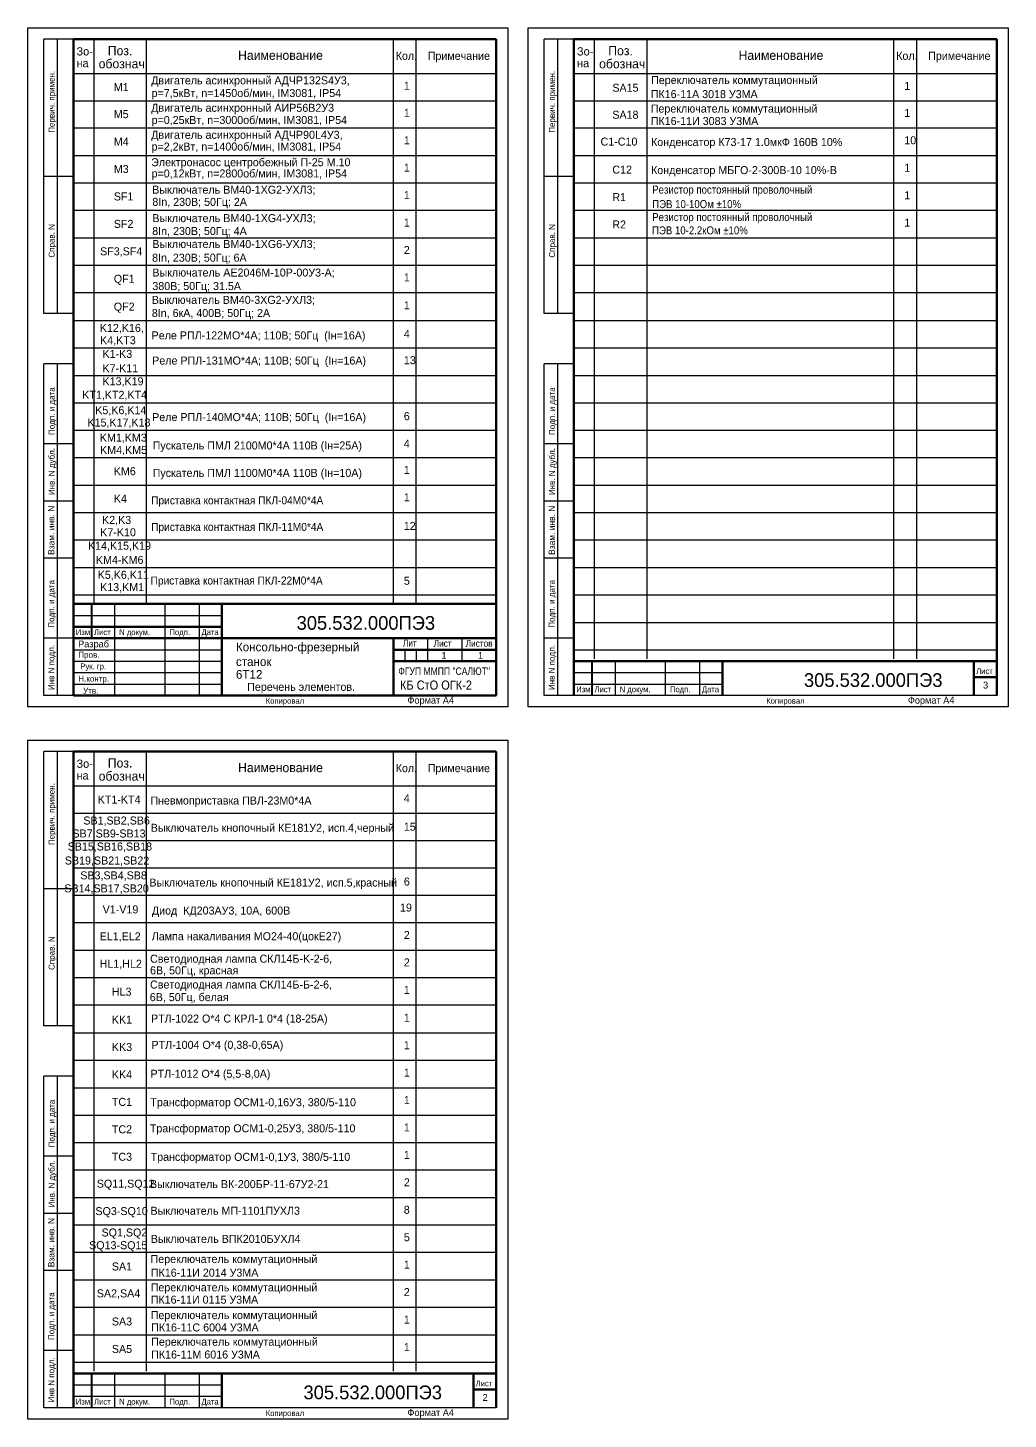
# Model space of a CAD drawing. Extents: x -8251 to 1289, y -86 to 2066.
# Drawn here: x 860 to 1289, y -15 to 594 of the extents above; entities that cross this region are included whole.
import ezdxf

# ---------------------------------------------------------------- set-up
doc = ezdxf.new("R2010")
doc.units = 0
doc.layers.get('0').update_dxf_attribs({"linetype": 'CONTINUOUS', "lineweight": 40})
doc.layers.add('РАМКА', color=7, linetype='CONTINUOUS')
doc.layers.add('Слой1', color=3, linetype='CONTINUOUS', lineweight=25)
doc.layers.add('Слой3', color=6, linetype='CONTINUOUS', lineweight=60)
doc.styles.get("Standard").update_dxf_attribs({"font": 'cad2win.shx', "height": 3.5})

msp = doc.modelspace()

# ---------------------------------------------------------------- linework, layer by layer
for p, q in [((887.97, 326.99), (887.97, 341.99)), ((898.16, 341.99), (898.16, 341.99)), ((898.16, 341.99), (898.16, 341.99)), ((1106.97, 301.99), (1106.97, 316.99)), ((1117.16, 316.99), (1117.16, 316.99)), ((1117.16, 316.99), (1117.16, 316.99)), ((887.97, -9.58), (887.97, 5.42)), ((898.16, 5.42), (898.16, 5.42)), ((898.16, 5.42), (898.16, 5.42))]:
    msp.add_line(p, q)
at = {"layer": 'РАМКА'}
for p, q in [((897.97, 341.99), (897.97, 301.99)), ((919.97, 342.05), (919.97, 301.99)), ((934.97, 342.04), (934.97, 301.99)), ((1034.97, 326.99), (1034.97, 316.99)), ((1049.97, 326.99), (1049.97, 316.99)), ((1116.97, 317), (1116.97, 301.99)), ((1138.97, 317), (1138.97, 301.99)), ((1153.97, 317), (1153.97, 301.99)), ((1098.97, 306.99), (1163.97, 306.99)), ((1283.97, 301.99), (1098.97, 301.99)), ((897.97, 5.43), (897.97, -9.58)), ((919.97, 5.43), (919.97, -9.58)), ((934.97, 5.43), (934.97, -9.58)), ((879.97, -4.58), (944.97, -4.58)), ((1064.97, -9.58), (879.97, -9.58))]:
    msp.add_line(p, q, dxfattribs=at)
at = {"layer": 'Слой1'}
for p, q in [((860, 297), (860, 594)), ((860, 594), (1070, 594)), ((1070, 594), (1070, 297)), ((1079, 594), (1289, 594)), ((1079, 297), (1079, 594)), ((1289, 594), (1289, 297)), ((867, 469), (867, 589)), ((880, 589), (867, 589)), ((873, 469), (873, 589)), ((889, 342), (889, 589)), ((912, 342), (912, 589)), ((1020, 342), (1020, 589)), ((1030, 342), (1030, 589)), ((1086, 469), (1086, 589)), ((1099, 589), (1086, 589)), ((1092, 469), (1092, 589)), ((1108, 318), (1108, 589)), ((1131, 318), (1131, 589)), ((1239, 318), (1239, 589)), ((1249, 318), (1249, 589)), ((880, 574), (1064.95, 574)), ((1099, 574), (1283.95, 574)), ((880, 562), (1064.95, 562)), ((1099, 562), (1283.95, 562)), ((880.01, 550.19), (1065.01, 550.19)), ((1099.01, 550.19), (1284.01, 550.19)), ((880.01, 538.19), (1065.01, 538.19)), ((1099.01, 538.19), (1284.01, 538.19)), ((880, 529), (867, 529)), ((880.01, 526.19), (1065.01, 526.19)), ((1099, 529), (1086, 529)), ((1099.01, 526.19), (1284.01, 526.19)), ((880.01, 514.19), (1065.01, 514.19)), ((1099.01, 514.19), (1284.01, 514.19)), ((880.01, 502.19), (1065.01, 502.19)), ((1099.01, 502.19), (1284.01, 502.19)), ((880.01, 490.19), (1065.01, 490.19)), ((1099.01, 490.19), (1284.01, 490.19)), ((880.01, 478.19), (1065.01, 478.19)), ((1099.01, 478.19), (1284.01, 478.19)), ((880, 469), (867, 469)), ((1099, 469), (1086, 469)), ((879.97, 465.99), (1064.97, 465.99)), ((1098.97, 465.99), (1283.97, 465.99)), ((879.97, 453.99), (1064.97, 453.99)), ((1098.97, 453.99), (1283.97, 453.99)), ((867, 302), (867, 447)), ((880, 447), (867, 447)), ((873, 302), (873, 447)), ((1086, 302), (1086, 447)), ((1099, 447), (1086, 447)), ((1092, 302), (1092, 447)), ((879.97, 441.99), (1064.97, 441.99)), ((1098.97, 441.99), (1283.97, 441.99)), ((879.97, 429.99), (1064.97, 429.99)), ((1098.97, 429.99), (1283.97, 429.99)), ((879.97, 417.99), (1064.97, 417.99)), ((1098.97, 417.99), (1283.97, 417.99)), ((880, 412), (867, 412)), ((1099, 412), (1086, 412)), ((879.97, 405.99), (1064.97, 405.99)), ((1098.97, 405.99), (1283.97, 405.99)), ((879.97, 393.99), (1064.97, 393.99)), ((1098.97, 393.99), (1283.97, 393.99)), ((880, 387), (867, 387)), ((1099, 387), (1086, 387)), ((879.97, 381.99), (1064.97, 381.99)), ((1098.97, 381.99), (1283.97, 381.99)), ((879.97, 369.99), (1064.97, 369.99)), ((1098.97, 369.99), (1283.97, 369.99)), ((880, 362), (867, 362)), ((1099, 362), (1086, 362)), ((879.97, 357.99), (1064.97, 357.99)), ((1098.97, 357.99), (1283.97, 357.99)), ((879.97, 345.99), (1064.97, 345.99)), ((1098.97, 345.99), (1283.97, 345.99)), ((879.97, 336.99), (944.97, 336.99)), ((1098.97, 333.95), (1283.97, 333.95)), ((880, 327), (867, 327)), ((1099, 327), (1086, 327)), ((879.97, 321.99), (944.97, 321.99)), ((879.97, 316.99), (944.97, 316.99)), ((1024.97, 321.99), (1024.97, 316.99)), ((1029.97, 321.99), (1029.97, 316.99)), ((1098.97, 321.91), (1283.97, 321.91)), ((879.97, 311.99), (944.97, 311.99)), ((1098.97, 311.99), (1163.97, 311.99)), ((879.97, 306.99), (944.97, 306.99)), ((880, 302), (867, 302)), ((1099, 302), (1086, 302)), ((1070, 297), (860, 297)), ((1289, 297), (1079, 297)), ((860, 282.43), (1070, 282.43)), ((860, -14.57), (860, 282.43)), ((1070, 282.43), (1070, -14.57)), ((867, 157.43), (867, 277.43)), ((880, 277.43), (867, 277.43)), ((873, 157.43), (873, 277.43)), ((889, 6.43), (889, 277.43)), ((912, 6.43), (912, 277.43)), ((1020, 6.43), (1020, 277.43)), ((1030, 6.43), (1030, 277.43)), ((880, 262.43), (1064.95, 262.43)), ((880, 250.43), (1064.95, 250.43)), ((880.01, 238.61), (1065.01, 238.61)), ((880.01, 226.61), (1065.01, 226.61)), ((880, 217.43), (867, 217.43)), ((880.01, 214.61), (1065.01, 214.61)), ((880.01, 202.61), (1065.01, 202.61)), ((880.01, 190.61), (1065.01, 190.61)), ((880.01, 178.61), (1065.01, 178.61)), ((880.01, 166.61), (1065.01, 166.61)), ((880, 157.43), (867, 157.43)), ((879.97, 154.42), (1064.97, 154.42)), ((879.97, 142.42), (1064.97, 142.42)), ((867, -9.57), (867, 135.43)), ((880, 135.43), (867, 135.43)), ((873, -9.57), (873, 135.43)), ((879.97, 130.42), (1064.97, 130.42)), ((879.97, 118.42), (1064.97, 118.42)), ((879.97, 106.42), (1064.97, 106.42)), ((880, 100.43), (867, 100.43)), ((879.97, 94.42), (1064.97, 94.42)), ((879.97, 82.42), (1064.97, 82.42)), ((880, 75.43), (867, 75.43)), ((879.97, 70.42), (1064.97, 70.42)), ((879.97, 58.42), (1064.97, 58.42)), ((880, 50.43), (867, 50.43)), ((879.97, 46.42), (1064.97, 46.42)), ((879.97, 34.42), (1064.97, 34.42)), ((879.97, 22.38), (1064.97, 22.38)), ((880, 15.43), (867, 15.43)), ((879.97, 10.34), (1064.97, 10.34)), ((879.97, 0.42), (944.97, 0.42)), ((880, -9.57), (867, -9.57)), ((1070, -14.57), (860, -14.57))]:
    msp.add_line(p, q, dxfattribs=at)
at = {"layer": 'Слой3'}
for p, q in [((880, 589), (880, 302)), ((880, 588.98), (1065, 588.98)), ((1064.97, 588.99), (1064.97, 301.99)), ((1065, 589), (1065, 302)), ((1099, 589), (1099, 302)), ((1099, 588.98), (1284, 588.98)), ((1283.97, 588.99), (1283.97, 301.99)), ((880, 341.99), (1065, 341.99)), ((944.97, 341.99), (944.97, 301.99)), ((879.97, 331.99), (944.97, 331.99)), ((879.97, 326.99), (944.97, 326.99)), ((944.97, 326.99), (1064.97, 326.99)), ((1019.97, 326.99), (1019.97, 301.99)), ((1019.97, 321.99), (1064.97, 321.99)), ((1019.97, 316.99), (1064.97, 316.99)), ((1099, 316.99), (1283.97, 316.99)), ((1163.97, 317), (1163.97, 301.99)), ((1274, 317), (1274, 302)), ((1274, 310), (1284, 310)), ((1064.97, 301.99), (879.97, 301.99)), ((880, 277.43), (880, -9.57)), ((880, 277.41), (1065, 277.41)), ((1064.97, 277.42), (1064.97, -9.58)), ((880, 5.42), (1064.97, 5.42)), ((944.97, 5.43), (944.97, -9.58)), ((1055, 5.43), (1055, -9.57)), ((1055, -1.57), (1065, -1.57))]:
    msp.add_line(p, q, dxfattribs=at)

# ---------------------------------------------------------------- texts
for s, height, p in [('Двигатель асинхронный АДЧР132S4У3,', 3.5, (913.98, 569.27)), ('Переключатель коммутационный', 3.5, (1132.74, 569.41)), ('M1', 3.5, (897.63, 566.31)), ('p=7,5кВт, n=1450об/мин, IM3081, IP54', 3.5, (914.15, 563.72)), ('1', 3.5, (1024.54, 566.89)), ('SA15', 3.5, (1115.78, 566.04)), ('ПК16-11A 3018 У3МА', 3.5, (1132.6, 563.25)), ('1', 3.5, (1243.54, 566.84)), ('Двигатель асинхронный АИР56В2У3', 3.5, (913.98, 557.27)), ('Переключатель коммутационный', 3.5, (1132.6, 556.93)), ('M5', 3.5, (897.63, 554.5)), ('p=0,25кВт, n=3000об/мин, IM3081, IP54', 3.5, (914.15, 551.94)), ('1', 3.5, (1024.54, 555.07)), ('SA18', 3.5, (1115.78, 554.23)), ('ПК16-11И 3083 У3МА', 3.5, (1132.6, 551.49)), ('1', 3.5, (1243.54, 555.03)), ('Двигатель асинхронный АДЧР90L4У3,', 3.5, (913.98, 545.46)), ('M4', 3.5, (897.63, 542.5)), ('p=2,2кВт, n=1400об/мин, IM3081, IP54', 3.5, (914.15, 540.31)), ('1', 3.5, (1024.54, 543.07)), ('C1-C10', 3.5, (1110.63, 542.5)), ('Конденсатор К73-17 1.0мкФ 160В 10%%%', 3.5, (1132.74, 542.29)), ('10', 3.5, (1243.54, 543.07)), ('Электронасос центробежный П-25 М.10', 3.5, (913.98, 533.46)), ('M3', 3.5, (897.63, 530.5)), ('p=0,12кВт, n=2800об/мин, IM3081, IP54', 3.5, (914.15, 528.55)), ('1', 3.5, (1024.54, 531.07)), ('C12', 3.5, (1115.78, 530.23)), ('Конденсатор МБГО-2-300В-10 10%%%-В', 3.5, (1132.74, 530.02)), ('1', 3.5, (1243.54, 531.03)), ('Выключатель ВМ40-1ХG2-УХЛ3;', 3.5, (914.46, 521.45)), ('SF1', 3.5, (897.63, 518.5)), ('8In, 230В; 50Гц; 2А ', 3.5, (914.5, 516.13)), ('1', 3.5, (1024.54, 519.07)), ('R1', 3.5, (1115.78, 518.23)), ('1', 3.5, (1243.54, 519.03)), ('Выключатель ВМ40-1ХG4-УХЛ3;', 3.5, (914.5, 509)), ('SF2', 3.5, (897.63, 506.5)), ('8In, 230В; 50Гц; 4А ', 3.5, (914.44, 503.37)), ('1', 3.5, (1024.54, 507.07)), ('R2', 3.5, (1115.78, 506.23)), ('1', 3.5, (1243.54, 507.03)), ('Выключатель ВМ40-1ХG6-УХЛ3;', 3.5, (914.5, 497.69)), ('SF3,SF4', 3.5, (891.63, 494.5)), ('8In, 230В; 50Гц; 6А ', 3.5, (914.37, 491.71)), ('2', 3.5, (1024.54, 495.07)), ('Выключатель AE2046M-10P-00У3-А;', 3.5, (914.5, 485.21)), ('QF1', 3.5, (897.63, 482.5)), ('380В; 50Гц; 31.5А ', 3.5, (914.5, 479.3)), ('1', 3.5, (1024.54, 483.07)), ('Выключатель ВМ40-3ХG2-УХЛ3;', 3.5, (914.27, 473.27)), ('QF2', 3.5, (897.63, 470.31)), ('8In, 6кА, 400В; 50Гц; 2А ', 3.5, (914.27, 467.51)), ('1', 3.5, (1024.54, 470.88)), ('K12,K16,', 3.5, (891.51, 461)), ('K4,KT3', 3.5, (891.63, 455.61)), ('Реле РПЛ-122MО*4A; 110В; 50Гц  (Iн=16А)', 3.5, (914.17, 457.73)), ('4', 3.5, (1024.54, 458.39)), ('K1-K3', 3.5, (892.68, 449.64)), ('Реле РПЛ-131MО*4A; 110В; 50Гц  (Iн=16А)', 3.5, (914.42, 446.72)), ('13', 3.5, (1024.54, 446.88)), ('K7-K11', 3.5, (892.66, 443.34)), ('K13,K19', 3.5, (892.68, 437.64)), ('KT1,KT2,KT4', 3.5, (883.82, 431.73)), ('K5,K6,K14', 3.5, (889.51, 425)), ('K15,K17,K18', 3.5, (886.08, 419.61)), ('Реле РПЛ-140MО*4A; 110В; 50Гц  (Iн=16А)', 3.5, (914.42, 421.99)), ('6', 3.5, (1024.54, 422.39)), ('KM1,KM3', 3.5, (891.51, 413)), ('4', 3.5, (1024.54, 410.39)), ('KM4,KM5', 3.5, (891.63, 407.61)), ('Пускатель ПМЛ 2100M0*4А 110B (Iн=25A)', 3.5, (914.63, 409.57)), ('KM6', 3.5, (897.63, 398.31)), ('1', 3.5, (1024.54, 398.88)), ('Пускатель ПМЛ 1100M0*4А 110B (Iн=10A)', 3.5, (914.63, 397.57)), ('K4', 3.5, (897.63, 386.31)), ('1', 3.5, (1024.54, 386.88)), ('K2,K3', 3.5, (892.49, 377)), ('12', 3.5, (1024.54, 374.39)), ('K7-K10', 3.5, (891.69, 371.61)), ('K14,K15,K19', 3.5, (886.32, 365.73)), ('KM4-KM6', 3.5, (889.81, 359.51)), ('K5,K6,K11', 3.5, (890.57, 353)), ('5', 3.5, (1024.54, 350.39)), ('K13,KM1', 3.5, (891.63, 347.61)), ('305.532.000ПЭ3', 6, (977.61, 330.71)), ('Консольно-фрезерный', 3.8, (951.07, 321.29)), ('станок', 3.8, (951.07, 314.87)), ('1', 3, (1041, 318)), ('1', 3, (1057, 318)), ('6Т12', 3.8, (951.07, 309.29)), ('305.532.000ПЭ3', 6, (1199.63, 305.72)), ('Перечень элементов.', 3.5, (956, 304)), ('3', 3, (1278, 305.01)), ('Копировал', 2.5, (964.12, 298.38)), ('Копировал', 2.5, (1183.12, 298.38)), ('KT1-KT4', 3.5, (890.6, 254.7)), ('Пневмоприставка ПВЛ-23M0*4A', 3.5, (913.62, 254.28)), ('4', 3.5, (1024.54, 255.27)), ('SB1,SB2,SB6', 3.5, (884.28, 245.53)), ('Выключатель кнопочный КЕ181У2, исп.4,черный', 3.5, (913.8, 242.33)), ('15', 3.5, (1024.54, 242.82)), ('SB15,SB16,SB18', 3.5, (877.43, 234.16)), ('SB7,SB9-SB13', 3.5, (879.52, 239.85)), ('SB19,SB21,SB22', 3.5, (876.19, 228.04)), ('SB14,SB17,SB20', 3.5, (875.98, 215.85)), ('SB3,SB4,SB8', 3.5, (882.96, 221.53)), ('Выключатель кнопочный КЕ181У2, исп.5,красный', 3.5, (913.19, 218.4)), ('6', 3.5, (1024.54, 218.82)), ('V1-V19', 3.5, (892.75, 206.65)), ('Диод  КД203AУ3, 10А, 600В', 3.5, (914.28, 206.14)), ('19', 3.5, (1022.87, 207.46)), ('EL1,EL2', 3.5, (891.43, 194.89)), ('Лампа накаливания МО24-40(цокЕ27)', 3.5, (914.23, 194.91)), ('2', 3.5, (1024.54, 195.46)), ('HL1,HL2', 3.5, (891.43, 182.89)), ('6В, 50Гц, красная', 3.5, (913.49, 179.99)), ('Светодиодная лампа СКЛ14Б-K-2-6,', 3.5, (913.5, 185.09)), ('2', 3.5, (1024.54, 183.46)), ('Светодиодная лампа СКЛ14Б-Б-2-6,', 3.5, (913.5, 173.78)), ('HL3', 3.5, (896.78, 170.65)), ('6В, 50Гц, белая', 3.5, (913.37, 168.27)), ('1', 3.5, (1024.54, 171.46)), ('KK1', 3.5, (896.78, 158.46)), ('РТЛ-1022 О*4 C КРЛ-1 0*4 (18-25А)', 3.5, (913.89, 158.9)), ('1', 3.5, (1024.54, 159.26)), ('KK3', 3.5, (896.78, 146.46)), ('РТЛ-1004 О*4 (0,38-0,65А)', 3.5, (914.09, 147.41)), ('1', 3.5, (1024.54, 147.26)), ('KK4', 3.5, (896.78, 134.46)), ('РТЛ-1012 О*4 (5,5-8,0А)', 3.5, (913.66, 134.76)), ('1', 3.5, (1024.54, 135.26)), ('TC1', 3.5, (896.78, 122.46)), ('Трансформатор ОСМ1-0,16У3, 380/5-110', 3.5, (913.63, 122.31)), ('1', 3.5, (1024.54, 123.26)), ('TC2', 3.5, (896.78, 110.46)), ('Трансформатор ОСМ1-0,25У3, 380/5-110  ', 3.5, (913.4, 110.91)), ('1', 3.5, (1024.54, 111.26)), ('TC3', 3.5, (896.78, 98.46)), ('Трансформатор ОСМ1-0,1У3, 380/5-110', 3.5, (913.74, 98.41)), ('1', 3.5, (1024.54, 99.26)), ('SQ11,SQ12', 3.5, (890.19, 86.69)), ('Выключатель ВК-200БР-11-67У2-21', 3.5, (913.46, 86.49)), ('2', 3.5, (1024.54, 87.26)), ('SQ3-SQ10', 3.5, (889.58, 74.69)), ('Выключатель МП-1101ПУХЛ3', 3.5, (913.69, 74.84)), ('8', 3.5, (1024.54, 75.26)), ('SQ1,SQ2', 3.5, (892.26, 65.33)), ('SQ13-SQ15', 3.5, (886.83, 59.77)), ('Выключатель ВПК2010БУХЛ4', 3.5, (913.82, 62.54)), ('5', 3.5, (1024.54, 63.26)), ('Переключатель коммутационный', 3.5, (913.73, 53.74)), ('SA1', 3.5, (896.78, 50.46)), ('ПК16-11И 2014 У3МА', 3.5, (913.86, 47.75)), ('1', 3.5, (1024.54, 51.26)), ('Переключатель коммутационный', 3.5, (913.78, 41.35)), ('2', 3.5, (1024.54, 39.26)), ('SA2,SA4', 3.5, (890.19, 38.69)), ('ПК16-11И 0115 У3МА', 3.5, (913.78, 35.96)), ('Переключатель коммутационный', 3.5, (913.78, 29.18)), ('1', 3.5, (1024.54, 27.22)), ('SA3', 3.5, (896.78, 26.42)), ('ПК16-11C 6004 У3МА', 3.5, (913.98, 23.8)), ('Переключатель коммутационный', 3.5, (913.98, 17.55)), ('1', 3.5, (1024.54, 15.18)), ('SA5', 3.5, (896.78, 14.38)), ('ПК16-11M 6016 У3МА', 3.5, (913.98, 11.96)), ('305.532.000ПЭ3', 6, (980.63, -5.86)), ('2', 3, (1059, -6.57)), ('Копировал', 2.5, (964.12, -13.2))]:
    msp.add_text(s, height=height).set_placement(p)
for s, width, p in [('Резистор постоянный проволочный', 0.9, (1133.22, 521.48)), ('ПЭВ 10-10Ом %%P10%%%', 0.9, (1133.22, 515.15)), ('Резистор постоянный проволочный', 0.9, (1133.22, 509.47)), ('ПЭВ 10-2.2кОм %%P10%%%', 0.9, (1133.15, 503.66)), ('Приставка контактная ПКЛ-04M0*4A', 0.95, (913.98, 385.58)), ('Приставка контактная ПКЛ-11M0*4A', 0.95, (913.98, 373.94)), ('Приставка контактная ПКЛ-22M0*4A', 0.95, (913.74, 350.5))]:
    msp.add_text(s, height=3.5, dxfattribs=dict(width=width)).set_placement(p)
at = {"color": 0}
for s, height, width, p in [('ФГУП ММПП "САЛЮТ"', 3.3, 0.85, (1022.14, 310.96)), ('КБ СтО ОГК-2', 4, 0.9, (1022.84, 304.51))]:
    msp.add_text(s, height=height, dxfattribs=dict(at, width=width)).set_placement(p)
at = {"layer": 'Слой1'}
for s, height, p in [('Зо-', 3.6, (881.3, 581.9)), ('Поз.', 4, (895, 582)), ('Зо-', 3.6, (1100.3, 581.9)), ('Поз.', 4, (1114, 582)), ('на', 3.6, (881.3, 576.76)), ('обознач.', 4, (891, 576.29)), ('Наименование', 4, (952, 580)), ('Кол.', 3.5, (1021, 580)), ('Примечание', 3.5, (1035, 580)), ('на', 3.6, (1100.3, 576.76)), ('обознач.', 4, (1110, 576.29)), ('Наименование', 4, (1171, 580)), ('Кол.', 3.5, (1240, 580)), ('Примечание', 3.5, (1254, 580)), ('Изм', 2.5, (880.99, 328.4)), ('Лист', 2.5, (888.99, 328.4)), ('N докум.', 2.5, (899.99, 328.4)), ('Подп.', 2.5, (921.99, 328.4)), ('Дата', 2.5, (935.99, 328.4)), ('Разраб', 3, (882, 323)), ('Пров.', 2.625, (882.09, 318.47)), ('Н.контр.', 2.625, (882.09, 307.97)), ('Рук. гр.', 2.5, (883, 313.46)), ('Лист', 2.5, (1274.99, 311.4)), ('Утв.', 2.625, (884.19, 302.72)), ('Изм', 2.5, (1099.99, 303.4)), ('Лист', 2.5, (1107.99, 303.4)), ('N докум.', 2.5, (1118.99, 303.4)), ('Подп.', 2.5, (1140.99, 303.4)), ('Дата', 2.5, (1154.99, 303.4)), ('Формат А4', 3, (1026.12, 298.38)), ('Формат А4', 3, (1245.12, 298.38)), ('Зо-', 3.6, (881.3, 270.33)), ('Поз.', 4, (895, 270.43)), ('на', 3.6, (881.3, 265.18)), ('обознач.', 4, (891, 264.71)), ('Наименование', 4, (952, 268.43)), ('Кол.', 3.5, (1021, 268.43)), ('Примечание', 3.5, (1035, 268.43)), ('Лист', 2.5, (1055.99, -0.17)), ('Изм', 2.5, (880.99, -8.17)), ('Лист', 2.5, (888.99, -8.17)), ('N докум.', 2.5, (899.99, -8.17)), ('Подп.', 2.5, (921.99, -8.17)), ('Дата', 2.5, (935.99, -8.17)), ('Формат А4', 3, (1026.12, -13.2))]:
    msp.add_text(s, height=height, dxfattribs=at).set_placement(p)
for s, height, p in [('Первич. примен.', 2.625, (871.72, 548.09)), ('Первич. примен.', 2.625, (1090.72, 548.09)), ('Справ. N', 2.625, (871.72, 493.49)), ('Справ. N', 2.625, (1090.72, 493.49)), ('Подп. и дата', 2.625, (871.72, 415.89)), ('Подп. и дата', 2.625, (1090.72, 415.89)), ('Инв. N дубл.', 2.625, (871.72, 389.59)), ('Инв. N дубл.', 2.625, (1090.72, 389.59)), ('Взам. инв. N', 2.7563, (871.65, 363.46)), ('Взам. инв. N', 2.7563, (1090.65, 363.46)), ('Подп. и дата', 2.625, (871.58, 331.62)), ('Подп. и дата', 2.625, (1090.58, 331.62)), ('Инв N подл.', 2.625, (871.58, 304.32)), ('Инв N подл.', 2.625, (1090.58, 304.32)), ('Первич. примен.', 2.625, (871.72, 236.52)), ('Справ. N', 2.625, (871.72, 181.92)), ('Подп. и дата', 2.625, (871.72, 104.32)), ('Инв. N дубл.', 2.625, (871.72, 78.02)), ('Взам. инв. N', 2.7563, (871.65, 51.88)), ('Подп. и дата', 2.625, (871.58, 20.04)), ('Инв N подл.', 2.625, (871.58, -7.26))]:
    msp.add_text(s, height=height, rotation=90, dxfattribs=at).set_placement(p)
at = {"layer": 'Слой1', "width": 0.9}
for s, p in [('Лит', (1024.12, 323.38)), ('Лист', (1037.62, 323.25)), ('Листов', (1051.62, 323.25))]:
    msp.add_text(s, height=3, dxfattribs=at).set_placement(p)

doc.saveas('drawing.dxf')
